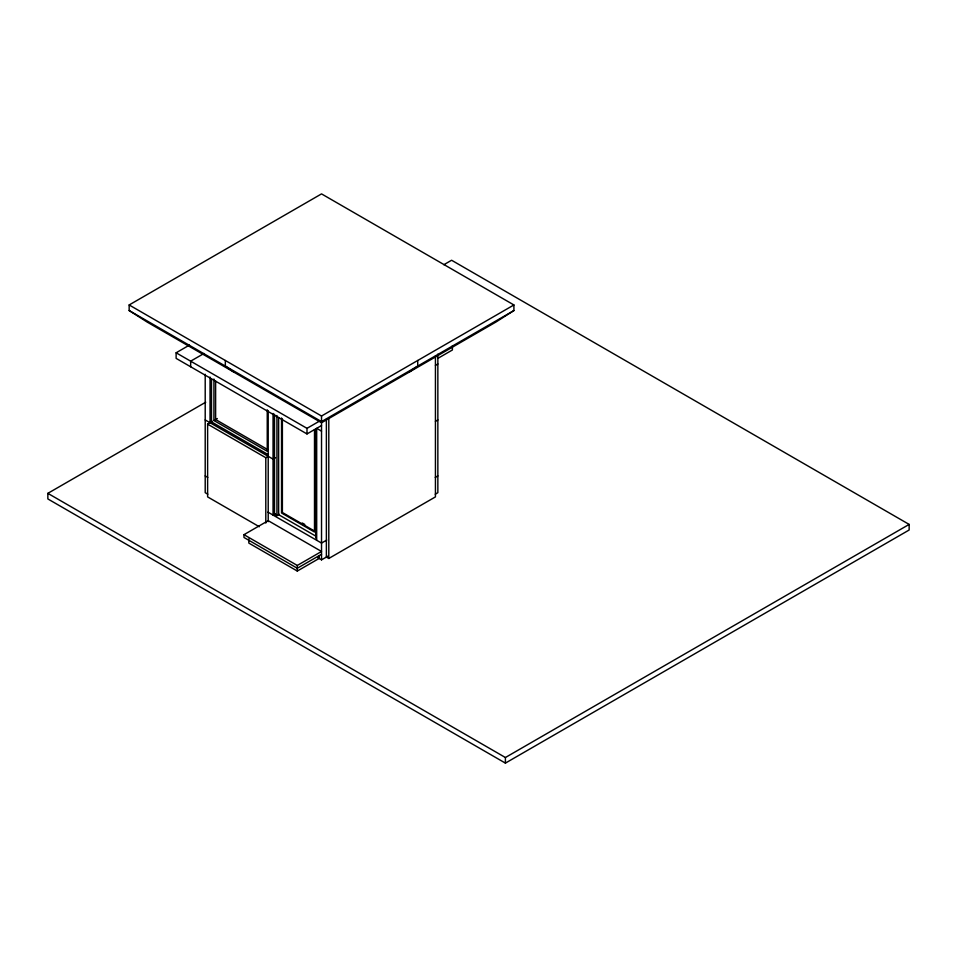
<?xml version="1.0" encoding="UTF-8"?>
<svg xmlns="http://www.w3.org/2000/svg" width="957" height="957" viewBox="0 0 957 957"><rect width="100%" height="100%" fill="white"/><g stroke="black" fill="none" stroke-linecap="round" stroke-linejoin="round"><path stroke-width="1.44" d="M408.771 372.369L417.719 366.088L417.719 360.49M513.909 310.558L496.013 321.995L321.528 422.743L147.043 321.995L129.159 310.558L129.159 304.96L321.528 193.888L513.909 304.96L513.909 310.558L321.528 421.618L129.159 310.558M321.528 425.542L306.994 433.94L176.124 358.385L176.124 352.786L189.45 345.082M203.997 353.48L190.658 361.172L190.658 366.77M443.833 264.73L451.596 260.244L909.15 524.412L909.15 530.011L505.404 763.112L47.85 498.944L47.85 493.345L205.731 402.203M259.323 526.745L207.621 496.898L207.621 424.142L212.478 421.343M213.925 379.02L213.925 420.506L217.323 418.544M129.159 304.96L321.528 416.02L513.909 304.96M176.124 352.786L306.994 428.341L320.32 420.637M207.621 424.142L265.795 457.721L268.211 456.322M437.851 358.385L452.398 349.987L452.398 345.788M275.484 457.721L273.056 459.121L205.205 419.944M435.435 365.371L437.851 363.971M275.484 513.694L273.056 515.093L273.056 413.46M435.435 421.343L437.851 419.944M243.975 534.676L268.211 520.68L321.528 551.471L297.292 565.455L243.975 534.676L243.975 537.475L297.292 568.255L321.528 554.27M274.515 414.249L274.515 514.244L276.932 515.644L279.205 514.34M326.696 540.083L321.528 543.074L267.936 512.127M435.268 477.399L437.851 475.916M248.82 538.875L248.82 543.074L297.292 571.054L319.1 558.457L319.1 555.67M317.652 557.62L321.528 559.857L327.988 556.137M435.268 494.195L437.851 492.699L437.851 354.186M326.373 419.154L326.373 557.058L328.801 558.457L435.435 496.898L435.435 356.028M47.85 493.345L505.404 757.513L909.15 524.412M321.528 431.14L316.683 428.341L316.683 540.274M267.673 449.575L215.624 419.525L215.624 381.006M213.925 420.506L267.242 451.285L267.242 409.799M268.379 454.731L211.509 421.905L211.509 379.187M302.256 522.989L304.793 524.448M315.343 531.53L282.387 512.497L282.387 418.987M316.121 536.315L278.631 514.663L278.631 417.491M205.205 475.916L207.765 477.387M207.789 494.195L205.205 492.699L205.205 374.283M234.286 372.369L225.338 366.088L225.338 360.49M505.404 757.513L505.404 763.112M328.801 417.587L328.801 558.457M321.528 416.02L321.528 559.857M315.714 428.892L315.714 538.037M314.506 429.597L314.506 532.02L281.537 512.988L281.537 417.994M306.994 428.341L306.994 433.94M297.292 565.455L297.292 571.054M276.932 415.482L276.932 515.644M268.211 410.661L268.211 521.661M265.795 457.721L265.795 523.06M210.05 377.082L210.05 422.743"/></g></svg>
